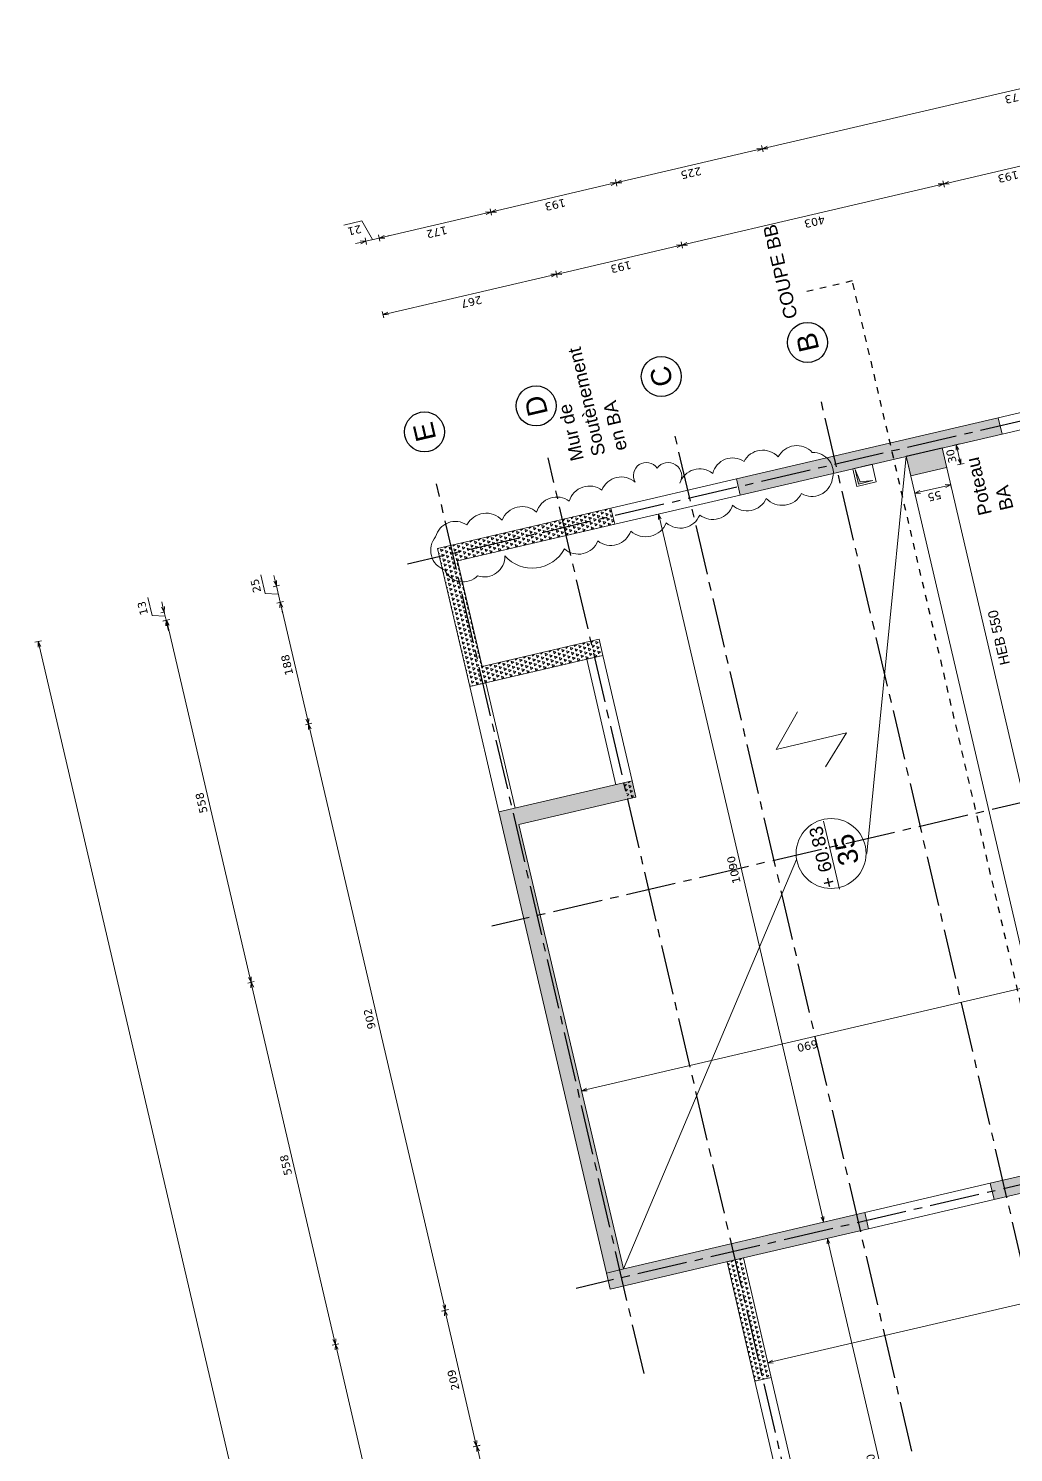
# Model space of a CAD drawing. Header units: metres. Extents: x -49 to 867749, y -579737 to 170817.
# Drawn here: x 596166.87 to 596181.64, y 139736.2 to 139757.55 of the extents above; entities that cross this region are included whole.
import ezdxf
from ezdxf.enums import TextEntityAlignment as Align

# ---------------------------------------------------------------- set-up
doc = ezdxf.new("R2010")
doc.units = ezdxf.units.M
doc.header["$MEASUREMENT"] = 0
doc.header["$PDMODE"] = 3
doc.header["$PDSIZE"] = 0.1
doc.linetypes.add('01', pattern=[0.15, 0.1, -0.05])
doc.linetypes.add('AXES2', pattern=[1.125, 0.75, -0.125, 0.125, -0.125])
doc.layers.add('00-AXE-0.00', color=14, linetype='AXES2')
for name, color, linetype, lineweight in [('ACSP - Bois', 47, 'Continuous', 18), ('ACSP - Béton', 252, 'Continuous', 18), ('ACSP - Cotes', 7, 'Continuous', 18), ('ACSP - Trémie', 7, 'Continuous', 18)]:
    doc.layers.add(name, color=color, linetype=linetype, lineweight=lineweight)
doc.styles.add('ARIAL', font='arial.ttf')
doc.styles.add('COT', font='verdana.ttf')
doc.styles.get("Standard").update_dxf_attribs({"font": 'arial.ttf'})
doc.dimstyles.new('COT50', dxfattribs={"dimtxt": 0.12, "dimasz": 0.08, "dimexe": 0.05, "dimexo": 0, "dimgap": 0.05, "dimtad": 1, "dimdec": 0, "dimlfac": 100, "dimzin": 0, "dimdsep": 46, "dimtxsty": 'COT', "dimblk": 'OPEN30', "dimcen": 0.04, "dimdle": 0.05, "dimclrd": 256, "dimclre": 256, "dimclrt": 6, "dimadec": 0, "dimazin": 0, "dimtm": 1e-09, "dimtfac": 1, "dimtdec": 0, "dimtmove": 1, "dimatfit": 0, "dimldrblk": 'OPEN30', "dimfxl": 0.05, "dimfxlon": 1, "dimtolj": 1, "dimtzin": 0, "dimlwd": -1, "dimlwe": -1, "dimarcsym": 0})
pattern_1 = [(163.12127, (596197.442514, 139599.15488), (-0.054743143, -0.05126586), [0.0375, -0.0375]), (223.12127, (596197.442514, 139599.15488), (0.017025965, -0.073041882), [0.0375, -0.0375]), (103.12127, (596197.41514, 139599.12925), (-0.071769108, 0.021776023), [0.0375, -0.0375])]
pattern_2 = [(163.12127, (596256.21171, 139612.853904), (-0.054743143, -0.05126586), [0.0375, -0.0375]), (223.12127, (596256.21171, 139612.853904), (0.017025965, -0.073041882), [0.0375, -0.0375]), (103.12127, (596256.18434, 139612.82827), (-0.071769108, 0.021776023), [0.0375, -0.0375])]

# ---------------------------------------------------------------- blocks, each defined once
blk = doc.blocks.new('_Open30')
at = {"color": 0, "linetype": 'ByBlock', "lineweight": -2}
for p, q in [((-1, 0.27), (0, 0)), ((0, 0), (-1, -0.27)), ((0, 0), (-1, 0))]:
    blk.add_line(p, q, dxfattribs=at)
blk = doc.blocks.new('*D684')
at = {"layer": 'ACSP - Cotes', "transparency": 16777216}
for p, q in [((596182.391, 139755.638), (596180.668, 139755.236)), ((596182.458, 139755.705), (596182.481, 139755.607)), ((596180.601, 139755.169), (596180.578, 139755.267))]:
    blk.add_line(p, q, dxfattribs=at)
at = {"layer": 'Defpoints', "color": 0, "transparency": 16777216}
for p in [(596182.382, 139756.033), (596180.59, 139755.218), (596181.407, 139751.713)]:
    blk.add_point(p, dxfattribs=at)
at = {"layer": 'ACSP - Cotes', "transparency": 16777216, "xscale": 0.08, "yscale": 0.08, "zscale": 0.08}
for p, rotation in [((596182.469, 139755.656), 13.12127038304243), ((596180.59, 139755.218), 193.1212703830424)]:
    blk.add_blockref('_Open30', p, dxfattribs=dict(at, rotation=rotation))
at = {"layer": 'ACSP - Cotes', "color": 6, "transparency": 16777216, "insert": (596181.555, 139755.327), "char_height": 0.12, "attachment_point": 5, "rotation": 193.1213, "style": 'COT'}
blk.add_mtext('\\A1;193', dxfattribs=at)
blk = doc.blocks.new('*D723')
at = {"layer": 'ACSP - Cotes', "transparency": 16777216}
for p, q in [((596180.512, 139755.2), (596176.743, 139754.321)), ((596180.601, 139755.169), (596180.578, 139755.267)), ((596176.676, 139754.254), (596176.654, 139754.352))]:
    blk.add_line(p, q, dxfattribs=at)
at = {"layer": 'Defpoints', "color": 0, "transparency": 16777216}
for p in [(596176.665, 139754.303), (596181.407, 139751.713), (596177.482, 139750.798)]:
    blk.add_point(p, dxfattribs=at)
at = {"layer": 'ACSP - Cotes', "transparency": 16777216, "xscale": 0.08, "yscale": 0.08, "zscale": 0.08}
for p, rotation in [((596180.59, 139755.218), 13.12127038304243), ((596176.665, 139754.303), 193.1212703830424)]:
    blk.add_blockref('_Open30', p, dxfattribs=dict(at, rotation=rotation))
at = {"layer": 'ACSP - Cotes', "color": 6, "transparency": 16777216, "insert": (596178.653, 139754.651), "char_height": 0.12, "attachment_point": 5, "rotation": 193.1213, "style": 'COT'}
blk.add_mtext('\\A1;403', dxfattribs=at)
blk = doc.blocks.new('*D724')
at = {"layer": 'ACSP - Cotes', "transparency": 16777216}
for p, q in [((596176.587, 139754.285), (596174.863, 139753.883)), ((596176.676, 139754.254), (596176.654, 139754.352)), ((596174.797, 139753.816), (596174.774, 139753.914))]:
    blk.add_line(p, q, dxfattribs=at)
at = {"layer": 'Defpoints', "color": 0, "transparency": 16777216}
for p in [(596174.785, 139753.865), (596177.482, 139750.798), (596175.602, 139750.36)]:
    blk.add_point(p, dxfattribs=at)
at = {"layer": 'ACSP - Cotes', "transparency": 16777216, "xscale": 0.08, "yscale": 0.08, "zscale": 0.08}
for p, rotation in [((596176.665, 139754.303), 13.12127038304243), ((596174.785, 139753.865), 193.1212703830424)]:
    blk.add_blockref('_Open30', p, dxfattribs=dict(at, rotation=rotation))
at = {"layer": 'ACSP - Cotes', "color": 6, "transparency": 16777216, "insert": (596175.751, 139753.974), "char_height": 0.12, "attachment_point": 5, "rotation": 193.1213, "style": 'COT'}
blk.add_mtext('\\A1;193', dxfattribs=at)
blk = doc.blocks.new('*D725')
at = {"layer": 'ACSP - Cotes', "transparency": 16777216}
for p, q in [((596174.707, 139753.847), (596172.263, 139753.277)), ((596174.797, 139753.816), (596174.774, 139753.914)), ((596172.196, 139753.21), (596172.174, 139753.307))]:
    blk.add_line(p, q, dxfattribs=at)
at = {"layer": 'Defpoints', "color": 0, "transparency": 16777216}
for p in [(596172.185, 139753.259), (596175.602, 139750.36), (596173.002, 139749.754)]:
    blk.add_point(p, dxfattribs=at)
at = {"layer": 'ACSP - Cotes', "transparency": 16777216, "xscale": 0.08, "yscale": 0.08, "zscale": 0.08}
for p, rotation in [((596174.785, 139753.865), 13.12127038304243), ((596172.185, 139753.259), 193.1212703830424)]:
    blk.add_blockref('_Open30', p, dxfattribs=dict(at, rotation=rotation))
at = {"layer": 'ACSP - Cotes', "color": 6, "transparency": 16777216, "insert": (596173.511, 139753.452), "char_height": 0.12, "attachment_point": 5, "rotation": 193.1213, "style": 'COT'}
blk.add_mtext('\\A1;267', dxfattribs=at)
blk = doc.blocks.new('*D726')
at = {"layer": 'ACSP - Cotes', "transparency": 16777216}
for p, q in [((596185.319, 139757.483), (596177.949, 139755.765)), ((596185.397, 139757.501), (596185.386, 139757.55)), ((596177.882, 139755.698), (596177.86, 139755.795))]:
    blk.add_line(p, q, dxfattribs=at)
at = {"layer": 'Defpoints', "color": 0, "transparency": 16777216}
for p in [(596185.397, 139757.501), (596177.871, 139755.747), (596178.729, 139752.064)]:
    blk.add_point(p, dxfattribs=at)
at = {"layer": 'ACSP - Cotes', "transparency": 16777216, "xscale": 0.08, "yscale": 0.08, "zscale": 0.08}
for p, rotation in [((596185.397, 139757.501), 13.12127038304243), ((596177.871, 139755.747), 193.1212703830424)]:
    blk.add_blockref('_Open30', p, dxfattribs=dict(at, rotation=rotation))
at = {"layer": 'ACSP - Cotes', "color": 6, "transparency": 16777216, "insert": (596181.659, 139756.514), "char_height": 0.12, "attachment_point": 5, "rotation": 193.1213, "style": 'COT'}
blk.add_mtext('\\A1;773', dxfattribs=at)
blk = doc.blocks.new('*D727')
at = {"layer": 'ACSP - Cotes', "transparency": 16777216}
for p, q in [((596177.882, 139755.698), (596177.86, 139755.795)), ((596177.793, 139755.728), (596175.758, 139755.254)), ((596175.691, 139755.187), (596175.668, 139755.284))]:
    blk.add_line(p, q, dxfattribs=at)
at = {"layer": 'Defpoints', "color": 0, "transparency": 16777216}
for p in [(596175.68, 139755.236), (596178.729, 139752.064), (596176.538, 139751.553)]:
    blk.add_point(p, dxfattribs=at)
at = {"layer": 'ACSP - Cotes', "transparency": 16777216, "xscale": 0.08, "yscale": 0.08, "zscale": 0.08}
for p, rotation in [((596177.871, 139755.747), 13.12127038304243), ((596175.68, 139755.236), 193.1212703830424)]:
    blk.add_blockref('_Open30', p, dxfattribs=dict(at, rotation=rotation))
at = {"layer": 'ACSP - Cotes', "color": 6, "transparency": 16777216, "insert": (596176.801, 139755.382), "char_height": 0.12, "attachment_point": 5, "rotation": 193.1213, "style": 'COT'}
blk.add_mtext('\\A1;225', dxfattribs=at)
blk = doc.blocks.new('*D728')
at = {"layer": 'ACSP - Cotes', "transparency": 16777216}
for p, q in [((596175.602, 139755.218), (596173.88, 139754.816)), ((596175.691, 139755.187), (596175.668, 139755.284)), ((596173.813, 139754.749), (596173.791, 139754.847))]:
    blk.add_line(p, q, dxfattribs=at)
at = {"layer": 'Defpoints', "color": 0, "transparency": 16777216}
for p in [(596173.802, 139754.798), (596176.538, 139751.553), (596174.661, 139751.111)]:
    blk.add_point(p, dxfattribs=at)
at = {"layer": 'ACSP - Cotes', "transparency": 16777216, "xscale": 0.08, "yscale": 0.08, "zscale": 0.08}
for p, rotation in [((596175.68, 139755.236), 13.12127038304243), ((596173.802, 139754.798), 193.1212703830424)]:
    blk.add_blockref('_Open30', p, dxfattribs=dict(at, rotation=rotation))
at = {"layer": 'ACSP - Cotes', "color": 6, "transparency": 16777216, "insert": (596174.766, 139754.907), "char_height": 0.12, "attachment_point": 5, "rotation": 193.1213, "style": 'COT'}
blk.add_mtext('\\A1;193', dxfattribs=at)
blk = doc.blocks.new('*D729')
at = {"layer": 'ACSP - Cotes', "transparency": 16777216}
for p, q in [((596173.724, 139754.78), (596172.207, 139754.426)), ((596173.813, 139754.749), (596173.791, 139754.847)), ((596172.14, 139754.359), (596172.118, 139754.457))]:
    blk.add_line(p, q, dxfattribs=at)
at = {"layer": 'Defpoints', "color": 0, "transparency": 16777216}
for p in [(596172.129, 139754.408), (596174.661, 139751.111), (596172.988, 139750.722)]:
    blk.add_point(p, dxfattribs=at)
at = {"layer": 'ACSP - Cotes', "transparency": 16777216, "xscale": 0.08, "yscale": 0.08, "zscale": 0.08}
for p, rotation in [((596173.802, 139754.798), 13.12127038304243), ((596172.129, 139754.408), 193.1212703830424)]:
    blk.add_blockref('_Open30', p, dxfattribs=dict(at, rotation=rotation))
at = {"layer": 'ACSP - Cotes', "color": 6, "transparency": 16777216, "insert": (596172.991, 139754.495), "char_height": 0.12, "attachment_point": 5, "rotation": 193.1213, "style": 'COT'}
blk.add_mtext('\\A1;172', dxfattribs=at)
blk = doc.blocks.new('*D730')
at = {"layer": 'ACSP - Cotes', "transparency": 16777216}
for p, q in [((596171.868, 139754.664), (596171.596, 139754.601)), ((596172.029, 139754.385), (596171.868, 139754.664)), ((596172.14, 139754.359), (596172.118, 139754.457)), ((596171.85, 139754.343), (596171.772, 139754.325)), ((596171.939, 139754.313), (596171.917, 139754.41)), ((596172.129, 139754.408), (596171.928, 139754.361)), ((596172.129, 139754.408), (596171.928, 139754.361)), ((596172.207, 139754.426), (596172.285, 139754.445))]:
    blk.add_line(p, q, dxfattribs=at)
at = {"layer": 'Defpoints', "color": 0, "transparency": 16777216}
for p in [(596171.928, 139754.361), (596172.988, 139750.722), (596173.002, 139749.754)]:
    blk.add_point(p, dxfattribs=at)
at = {"layer": 'ACSP - Cotes', "transparency": 16777216, "xscale": 0.08, "yscale": 0.08, "zscale": 0.08}
for p, rotation in [((596171.928, 139754.361), 13.12127038304243), ((596172.129, 139754.408), 193.1212703830424)]:
    blk.add_blockref('_Open30', p, dxfattribs=dict(at, rotation=rotation))
at = {"layer": 'ACSP - Cotes', "color": 6, "transparency": 16777216, "insert": (596171.758, 139754.524), "char_height": 0.12, "attachment_point": 5, "rotation": 193.1213, "style": 'COT'}
blk.add_mtext('\\A1;21', dxfattribs=at)
blk = doc.blocks.new('*D734')
at = {"layer": 'ACSP - Cotes', "transparency": 16777216}
for p, q in [((596173.642, 139736.308), (596173.545, 139736.285)), ((596174.474, 139732.518), (596173.611, 139736.219)), ((596174.541, 139732.451), (596174.444, 139732.428))]:
    blk.add_line(p, q, dxfattribs=at)
at = {"layer": 'Defpoints', "color": 0, "transparency": 16777216}
for p in [(596177.76, 139737.268), (596173.593, 139736.296), (596178.659, 139733.411)]:
    blk.add_point(p, dxfattribs=at)
at = {"layer": 'ACSP - Cotes', "transparency": 16777216, "xscale": 0.08, "yscale": 0.08, "zscale": 0.08}
for p, rotation in [((596173.593, 139736.296), 103.1212703820333), ((596174.492, 139732.44), 283.1212703820332)]:
    blk.add_blockref('_Open30', p, dxfattribs=dict(at, rotation=rotation))
at = {"layer": 'ACSP - Cotes', "color": 6, "transparency": 16777216, "insert": (596173.933, 139734.343), "char_height": 0.12, "attachment_point": 5, "rotation": 103.1213, "style": 'COT'}
blk.add_mtext('\\A1;396', dxfattribs=at)
blk = doc.blocks.new('*D735')
at = {"layer": 'ACSP - Cotes', "transparency": 16777216}
for p, q in [((596173.161, 139738.342), (596173.064, 139738.319)), ((596173.569, 139736.373), (596173.131, 139738.252)), ((596173.636, 139736.306), (596173.538, 139736.284))]:
    blk.add_line(p, q, dxfattribs=at)
at = {"layer": 'Defpoints', "color": 0, "transparency": 16777216}
for p in [(596177.279, 139739.302), (596173.112, 139738.33), (596179.262, 139737.618)]:
    blk.add_point(p, dxfattribs=at)
at = {"layer": 'ACSP - Cotes', "transparency": 16777216, "xscale": 0.08, "yscale": 0.08, "zscale": 0.08}
for p, rotation in [((596173.112, 139738.33), 103.1212703820333), ((596173.587, 139736.295), 283.1212703820332)]:
    blk.add_blockref('_Open30', p, dxfattribs=dict(at, rotation=rotation))
at = {"layer": 'ACSP - Cotes', "color": 6, "transparency": 16777216, "insert": (596173.24, 139737.287), "char_height": 0.12, "attachment_point": 5, "rotation": 103.1213, "style": 'COT'}
blk.add_mtext('\\A1;209', dxfattribs=at)
blk = doc.blocks.new('*D736')
at = {"layer": 'ACSP - Cotes', "transparency": 16777216}
for p, q in [((596171.119, 139747.132), (596171.022, 139747.109)), ((596173.101, 139738.41), (596171.088, 139747.043)), ((596173.168, 139738.343), (596173.07, 139738.321))]:
    blk.add_line(p, q, dxfattribs=at)
at = {"layer": 'Defpoints', "color": 0, "transparency": 16777216}
for p in [(596173.485, 139747.683), (596171.07, 139747.121), (596175.777, 139738.951)]:
    blk.add_point(p, dxfattribs=at)
at = {"layer": 'ACSP - Cotes', "transparency": 16777216, "xscale": 0.08, "yscale": 0.08, "zscale": 0.08}
for p, rotation in [((596171.07, 139747.121), 103.1212703820333), ((596173.119, 139738.332), 283.1212703820332)]:
    blk.add_blockref('_Open30', p, dxfattribs=dict(at, rotation=rotation))
at = {"layer": 'ACSP - Cotes', "color": 6, "transparency": 16777216, "insert": (596171.985, 139742.701), "char_height": 0.12, "attachment_point": 5, "rotation": 103.1213, "style": 'COT'}
blk.add_mtext('\\A1;902', dxfattribs=at)
blk = doc.blocks.new('*D737')
at = {"layer": 'ACSP - Cotes', "transparency": 16777216}
for p, q in [((596170.693, 139748.959), (596170.596, 139748.936)), ((596171.052, 139747.198), (596170.663, 139748.869)), ((596171.119, 139747.132), (596171.022, 139747.109))]:
    blk.add_line(p, q, dxfattribs=at)
at = {"layer": 'Defpoints', "color": 0, "transparency": 16777216}
for p in [(596173.302, 139749.567), (596170.644, 139748.947), (596173.485, 139747.683)]:
    blk.add_point(p, dxfattribs=at)
at = {"layer": 'ACSP - Cotes', "transparency": 16777216, "xscale": 0.08, "yscale": 0.08, "zscale": 0.08}
for p, rotation in [((596170.644, 139748.947), 103.1212703820333), ((596171.07, 139747.121), 283.1212703820332)]:
    blk.add_blockref('_Open30', p, dxfattribs=dict(at, rotation=rotation))
at = {"layer": 'ACSP - Cotes', "color": 6, "transparency": 16777216, "insert": (596170.748, 139748.008), "char_height": 0.12, "attachment_point": 5, "rotation": 103.1213, "style": 'COT'}
blk.add_mtext('\\A1;188', dxfattribs=at)
blk = doc.blocks.new('*D738')
at = {"layer": 'ACSP - Cotes', "transparency": 16777216}
for p, q in [((596170.421, 139749.081), (596170.356, 139749.359)), ((596170.57, 139749.269), (596170.551, 139749.347)), ((596170.636, 139749.202), (596170.539, 139749.179)), ((596170.644, 139748.947), (596170.588, 139749.191)), ((596170.644, 139748.947), (596170.588, 139749.191)), ((596170.616, 139749.069), (596170.421, 139749.081)), ((596170.693, 139748.959), (596170.596, 139748.936)), ((596170.663, 139748.869), (596170.681, 139748.791))]:
    blk.add_line(p, q, dxfattribs=at)
at = {"layer": 'Defpoints', "color": 0, "transparency": 16777216}
for p in [(596173.002, 139749.754), (596173.302, 139749.567), (596170.588, 139749.191)]:
    blk.add_point(p, dxfattribs=at)
at = {"layer": 'ACSP - Cotes', "transparency": 16777216, "xscale": 0.08, "yscale": 0.08, "zscale": 0.08}
for p, rotation in [((596170.588, 139749.191), 283.1212703820332), ((596170.644, 139748.947), 103.1212703820333)]:
    blk.add_blockref('_Open30', p, dxfattribs=dict(at, rotation=rotation))
at = {"layer": 'ACSP - Cotes', "color": 6, "transparency": 16777216, "insert": (596170.279, 139749.195), "char_height": 0.12, "attachment_point": 5, "rotation": 103.1213, "style": 'COT'}
blk.add_mtext('\\A1;25', dxfattribs=at)
blk = doc.blocks.new('*D697')
at = {"layer": 'ACSP - Cotes', "transparency": 16777216}
for p, q in [((596171.522, 139737.831), (596171.425, 139737.809)), ((596173.078, 139730.935), (596171.491, 139737.742)), ((596173.145, 139730.868), (596173.048, 139730.845))]:
    blk.add_line(p, q, dxfattribs=at)
at = {"layer": 'Defpoints', "color": 0, "transparency": 16777216}
for p in [(596175.081, 139738.661), (596171.473, 139737.82), (596177.914, 139731.98)]:
    blk.add_point(p, dxfattribs=at)
at = {"layer": 'ACSP - Cotes', "transparency": 16777216, "xscale": 0.08, "yscale": 0.08, "zscale": 0.08}
for p, rotation in [((596171.473, 139737.82), 103.1212703830422), ((596173.096, 139730.857), 283.1212703830421)]:
    blk.add_blockref('_Open30', p, dxfattribs=dict(at, rotation=rotation))
at = {"layer": 'ACSP - Cotes', "color": 6, "transparency": 16777216, "insert": (596172.176, 139734.313), "char_height": 0.12, "attachment_point": 5, "rotation": 103.1213, "style": 'COT'}
blk.add_mtext('\\A1;715', dxfattribs=at)
blk = doc.blocks.new('*D698')
at = {"layer": 'ACSP - Cotes', "transparency": 16777216}
for p, q in [((596170.256, 139743.261), (596170.159, 139743.238)), ((596171.455, 139737.898), (596170.226, 139743.171)), ((596171.522, 139737.831), (596171.425, 139737.809))]:
    blk.add_line(p, q, dxfattribs=at)
at = {"layer": 'Defpoints', "color": 0, "transparency": 16777216}
for p in [(596173.815, 139744.09), (596170.208, 139743.249), (596175.081, 139738.661)]:
    blk.add_point(p, dxfattribs=at)
at = {"layer": 'ACSP - Cotes', "transparency": 16777216, "xscale": 0.08, "yscale": 0.08, "zscale": 0.08}
for p, rotation in [((596170.208, 139743.249), 103.1212703830422), ((596171.473, 139737.82), 283.1212703830421)]:
    blk.add_blockref('_Open30', p, dxfattribs=dict(at, rotation=rotation))
at = {"layer": 'ACSP - Cotes', "color": 6, "transparency": 16777216, "insert": (596170.731, 139740.509), "char_height": 0.12, "attachment_point": 5, "rotation": 103.1213, "style": 'COT'}
blk.add_mtext('\\A1;558', dxfattribs=at)
blk = doc.blocks.new('*D699')
at = {"layer": 'ACSP - Cotes', "transparency": 16777216}
for p, q in [((596168.991, 139748.69), (596168.893, 139748.667)), ((596170.189, 139743.327), (596168.96, 139748.601)), ((596170.256, 139743.261), (596170.159, 139743.238))]:
    blk.add_line(p, q, dxfattribs=at)
at = {"layer": 'Defpoints', "color": 0, "transparency": 16777216}
for p in [(596172.55, 139749.52), (596168.942, 139748.679), (596173.815, 139744.09)]:
    blk.add_point(p, dxfattribs=at)
at = {"layer": 'ACSP - Cotes', "transparency": 16777216, "xscale": 0.08, "yscale": 0.08, "zscale": 0.08}
for p, rotation in [((596168.942, 139748.679), 103.1212703830422), ((596170.208, 139743.249), 283.1212703830421)]:
    blk.add_blockref('_Open30', p, dxfattribs=dict(at, rotation=rotation))
at = {"layer": 'ACSP - Cotes', "color": 6, "transparency": 16777216, "insert": (596169.465, 139745.939), "char_height": 0.12, "attachment_point": 5, "rotation": 103.1213, "style": 'COT'}
blk.add_mtext('\\A1;558', dxfattribs=at)
blk = doc.blocks.new('*D700')
at = {"layer": 'ACSP - Cotes', "transparency": 16777216}
for p, q in [((596166.969, 139748.347), (596167.067, 139748.37)), ((596180.613, 139690.035), (596167.036, 139748.281)), ((596180.583, 139689.946), (596180.68, 139689.969))]:
    blk.add_line(p, q, dxfattribs=at)
at = {"layer": 'Defpoints', "color": 0, "transparency": 16777216}
for p in [(596166.872, 139748.325), (596167.018, 139748.359), (596180.485, 139689.923)]:
    blk.add_point(p, dxfattribs=at)
at = {"layer": 'ACSP - Cotes', "transparency": 16777216, "xscale": 0.08, "yscale": 0.08, "zscale": 0.08}
for p, rotation in [((596167.018, 139748.359), 103.1212703830424), ((596180.631, 139689.957), 283.1212703830424)]:
    blk.add_blockref('_Open30', p, dxfattribs=dict(at, rotation=rotation))
at = {"layer": 'ACSP - Cotes', "color": 6, "transparency": 16777216, "insert": (596173.715, 139719.132), "char_height": 0.12, "attachment_point": 5, "rotation": 103.1213, "style": 'COT'}
blk.add_mtext('\\A1;5997', dxfattribs=at)
blk = doc.blocks.new('*D701')
at = {"layer": 'ACSP - Cotes', "transparency": 16777216}
for p, q in [((596168.724, 139748.75), (596168.662, 139749.018)), ((596168.887, 139748.877), (596168.869, 139748.955)), ((596168.92, 139748.738), (596168.724, 139748.75)), ((596168.914, 139748.801), (596168.857, 139748.787)), ((596168.934, 139748.677), (596168.906, 139748.799)), ((596168.934, 139748.677), (596168.906, 139748.799)), ((596168.942, 139748.679), (596168.885, 139748.666)), ((596168.952, 139748.599), (596168.97, 139748.521))]:
    blk.add_line(p, q, dxfattribs=at)
at = {"layer": 'Defpoints', "color": 0, "transparency": 16777216}
for p in [(596168.906, 139748.799), (596168.914, 139748.801), (596168.942, 139748.679)]:
    blk.add_point(p, dxfattribs=at)
at = {"layer": 'ACSP - Cotes', "transparency": 16777216, "xscale": 0.08, "yscale": 0.08, "zscale": 0.08}
for p, rotation in [((596168.906, 139748.799), 283.1212703830424), ((596168.934, 139748.677), 103.1212703830424)]:
    blk.add_blockref('_Open30', p, dxfattribs=dict(at, rotation=rotation))
at = {"layer": 'ACSP - Cotes', "color": 6, "transparency": 16777216, "insert": (596168.584, 139748.858), "char_height": 0.12, "attachment_point": 5, "rotation": 103.1213, "style": 'COT'}
blk.add_mtext('\\A1;13', dxfattribs=at)
blk = doc.blocks.new('*D745')
at = {"layer": 'ACSP - Cotes', "transparency": 16777216}
for p, q in [((596178.845, 139739.41), (596178.796, 139739.399)), ((596180.393, 139732.768), (596178.863, 139739.332)), ((596180.411, 139732.69), (596180.363, 139732.679))]:
    blk.add_line(p, q, dxfattribs=at)
at = {"layer": 'Defpoints', "color": 0, "transparency": 16777216}
for p in [(596178.845, 139739.41), (596178.845, 139739.41), (596180.411, 139732.69)]:
    blk.add_point(p, dxfattribs=at)
at = {"layer": 'ACSP - Cotes', "transparency": 16777216, "xscale": 0.08, "yscale": 0.08, "zscale": 0.08}
for p, rotation in [((596178.845, 139739.41), 103.1212703830424), ((596180.411, 139732.69), 283.1212703830424)]:
    blk.add_blockref('_Open30', p, dxfattribs=dict(at, rotation=rotation))
at = {"layer": 'ACSP - Cotes', "color": 6, "transparency": 16777216, "insert": (596179.519, 139736.024), "char_height": 0.12, "attachment_point": 5, "rotation": 103.1213, "style": 'COT'}
blk.add_mtext('\\A1;690', dxfattribs=at)
blk = doc.blocks.new('*D746')
at = {"layer": 'ACSP - Cotes', "transparency": 16777216}
for p, q in [((596176.315, 139750.269), (596176.266, 139750.258)), ((596178.771, 139739.732), (596176.333, 139750.191)), ((596178.789, 139739.654), (596178.838, 139739.665))]:
    blk.add_line(p, q, dxfattribs=at)
at = {"layer": 'Defpoints', "color": 0, "transparency": 16777216}
for p in [(596176.315, 139750.269), (596176.315, 139750.269), (596178.789, 139739.654)]:
    blk.add_point(p, dxfattribs=at)
at = {"layer": 'ACSP - Cotes', "transparency": 16777216, "xscale": 0.08, "yscale": 0.08, "zscale": 0.08}
for p, rotation in [((596176.315, 139750.269), 103.1212703830424), ((596178.789, 139739.654), 283.1212703830424)]:
    blk.add_blockref('_Open30', p, dxfattribs=dict(at, rotation=rotation))
at = {"layer": 'ACSP - Cotes', "color": 6, "transparency": 16777216, "insert": (596177.442, 139744.936), "char_height": 0.12, "attachment_point": 5, "rotation": 103.1213, "style": 'COT'}
blk.add_mtext('\\A1;1090', dxfattribs=at)
blk = doc.blocks.new('*D747')
at = {"layer": 'ACSP - Cotes', "transparency": 16777216}
for p, q in [((596178.03, 139737.562), (596187.741, 139739.825)), ((596187.83, 139739.795), (596187.807, 139739.892)), ((596177.964, 139737.495), (596177.941, 139737.592))]:
    blk.add_line(p, q, dxfattribs=at)
at = {"layer": 'Defpoints', "color": 0, "transparency": 16777216}
for p in [(596187.819, 139739.844), (596187.87, 139739.624), (596178.003, 139737.324)]:
    blk.add_point(p, dxfattribs=at)
at = {"layer": 'ACSP - Cotes', "transparency": 16777216, "xscale": 0.08, "yscale": 0.08, "zscale": 0.08}
for p, rotation in [((596187.819, 139739.844), 13.12127038304243), ((596177.952, 139737.544), 193.1212703830424)]:
    blk.add_blockref('_Open30', p, dxfattribs=dict(at, rotation=rotation))
at = {"layer": 'ACSP - Cotes', "color": 6, "transparency": 16777216, "insert": (596182.911, 139738.584), "char_height": 0.12, "attachment_point": 5, "rotation": 193.1213, "style": 'COT'}
blk.add_mtext('\\A1;1013', dxfattribs=at)
blk = doc.blocks.new('*D749')
at = {"layer": 'ACSP - Cotes', "transparency": 16777216}
for p, q in [((596175.241, 139741.642), (596181.803, 139743.172)), ((596181.88, 139743.19), (596181.892, 139743.141)), ((596175.163, 139741.624), (596175.152, 139741.673))]:
    blk.add_line(p, q, dxfattribs=at)
at = {"layer": 'Defpoints', "color": 0, "transparency": 16777216}
for p in [(596181.88, 139743.19), (596181.88, 139743.19), (596175.163, 139741.624)]:
    blk.add_point(p, dxfattribs=at)
at = {"layer": 'ACSP - Cotes', "transparency": 16777216, "xscale": 0.08, "yscale": 0.08, "zscale": 0.08}
for p, rotation in [((596181.88, 139743.19), 13.12127037986355), ((596175.163, 139741.624), 193.1212703798636)]:
    blk.add_blockref('_Open30', p, dxfattribs=dict(at, rotation=rotation))
at = {"layer": 'ACSP - Cotes', "color": 6, "transparency": 16777216, "insert": (596178.547, 139742.297), "char_height": 0.12, "attachment_point": 5, "rotation": 193.1213, "style": 'COT'}
blk.add_mtext('\\A1;690', dxfattribs=at)
blk = doc.blocks.new('*D824')
at = {"layer": 'ACSP - Cotes', "transparency": 16777216}
for p, q in [((596180.728, 139751.298), (596180.826, 139751.321)), ((596180.827, 139751.095), (596180.795, 139751.231)), ((596180.796, 139751.006), (596180.894, 139751.028))]:
    blk.add_line(p, q, dxfattribs=at)
at = {"layer": 'Defpoints', "color": 0, "transparency": 16777216}
for p in [(596180.564, 139751.26), (596180.777, 139751.309), (596180.632, 139750.967)]:
    blk.add_point(p, dxfattribs=at)
at = {"layer": 'ACSP - Cotes', "transparency": 16777216, "xscale": 0.08, "yscale": 0.08, "zscale": 0.08}
for p, rotation in [((596180.777, 139751.309), 103.1212703798635), ((596180.845, 139751.017), 283.1212703798636)]:
    blk.add_blockref('_Open30', p, dxfattribs=dict(at, rotation=rotation))
at = {"layer": 'ACSP - Cotes', "color": 6, "transparency": 16777216, "insert": (596180.702, 139751.138), "char_height": 0.12, "attachment_point": 5, "rotation": 103.1213, "style": 'COT'}
blk.add_mtext('\\A1;30', dxfattribs=at)
blk = doc.blocks.new('*D825')
at = {"layer": 'ACSP - Cotes', "transparency": 16777216}
for p, q in [((596180.235, 139750.602), (596180.615, 139750.69)), ((596180.693, 139750.708), (596180.704, 139750.66)), ((596180.157, 139750.583), (596180.168, 139750.535))]:
    blk.add_line(p, q, dxfattribs=at)
at = {"layer": 'Defpoints', "color": 0, "transparency": 16777216}
for p in [(596180.693, 139750.708), (596180.693, 139750.708), (596180.157, 139750.583)]:
    blk.add_point(p, dxfattribs=at)
at = {"layer": 'ACSP - Cotes', "transparency": 16777216, "xscale": 0.08, "yscale": 0.08, "zscale": 0.08}
for p, rotation in [((596180.157, 139750.583), 193.1212703798636), ((596180.693, 139750.708), 13.12127037986355)]:
    blk.add_blockref('_Open30', p, dxfattribs=dict(at, rotation=rotation))
at = {"layer": 'ACSP - Cotes', "color": 6, "transparency": 16777216, "insert": (596180.45, 139750.538), "char_height": 0.12, "attachment_point": 5, "rotation": 193.1213, "style": 'COT'}
blk.add_mtext('\\A1;55', dxfattribs=at)

msp = doc.modelspace()

# ---------------------------------------------------------------- hatches: boundary and pattern name
at = {"layer": 'ACSP - Bois'}
h = msp.add_hatch(dxfattribs=at)
h.set_pattern_fill('TRIANG', color=256, scale=0.2, style=0)
h.set_pattern_definition(pattern_1)
h.paths.add_polyline_path([(596177.539, 139750.554), (596177.482, 139750.798), (596181.407, 139751.713), (596181.464, 139751.469)])
h = msp.add_hatch(dxfattribs=at)
h.set_pattern_fill('TRIANG', color=256, scale=0.2, style=0)
h.set_pattern_definition(pattern_2)
h.paths.add_polyline_path([(596175.424, 139748.392), (596175.481, 139748.149), (596173.485, 139747.683), (596173.002, 139749.754), (596175.602, 139750.36), (596175.659, 139750.116), (596173.302, 139749.567), (596173.671, 139747.984)])
h = msp.add_hatch(dxfattribs=at)
h.set_pattern_fill('TRIANG', color=256, scale=0.2, style=0)
h.set_pattern_definition(pattern_2)
edge = h.paths.add_edge_path()
edge.add_line((596175.792, 139738.955), (596174.223, 139745.617))
edge.add_line((596174.223, 139745.617), (596175.976, 139746.026))
edge.add_line((596175.976, 139746.026), (596175.919, 139746.269))
edge.add_line((596175.919, 139746.269), (596173.923, 139745.804))
edge.add_line((596173.923, 139745.804), (596175.535, 139738.889))
h = msp.add_hatch(dxfattribs=at)
h.set_pattern_fill('TRIANG', color=256, scale=0.2, style=0)
h.set_pattern_definition(pattern_1)
h.paths.add_polyline_path([(596175.797, 139746.24), (596175.853, 139745.997), (596175.976, 139746.026), (596175.919, 139746.269)])
h = msp.add_hatch(dxfattribs=at)
h.set_pattern_fill('TRIANG', color=256, scale=0.2, style=0)
h.set_pattern_definition(pattern_2)
h.paths.add_polyline_path([(596183.938, 139740.854), (596183.995, 139740.61), (596181.343, 139739.992), (596181.286, 139740.236)])
edge = h.paths.add_edge_path()
edge.add_line((596175.59, 139738.651), (596177.586, 139739.116))
edge.add_line((596177.586, 139739.116), (596179.463, 139739.554))
edge.add_line((596179.463, 139739.554), (596179.407, 139739.798))
edge.add_line((596179.407, 139739.798), (596175.777, 139738.951))
h = msp.add_hatch(dxfattribs=at)
h.set_pattern_fill('TRIANG', color=256, scale=0.2, style=0)
h.set_pattern_definition(pattern_2)
h.paths.add_polyline_path([(596175.562, 139738.773), (596175.59, 139738.651), (596175.791, 139738.698), (596175.763, 139738.82)])
h.paths.add_polyline_path([(596175.535, 139738.889), (596175.562, 139738.773), (596175.763, 139738.82), (596175.735, 139738.941)])
h.paths.add_polyline_path([(596175.735, 139738.941), (596175.763, 139738.82), (596179.435, 139739.676), (596179.407, 139739.798), (596175.777, 139738.951)])
h = msp.add_hatch(dxfattribs=at)
h.set_pattern_fill('TRIANG', color=256, scale=0.2, style=0)
h.set_pattern_definition([(163.12127, (596197.442514, 139599.15488), (-0.054743143, -0.05126586), [0.0375, -0.0375]), (223.12127, (596197.442514, 139599.15488), (0.017025965, -0.073041882), [0.0375, -0.0375]), (103.12127, (596197.41514, 139599.12925), (-0.071769108, 0.021776023), [0.0375, -0.0375])])
h.paths.add_polyline_path([(596177.464, 139739.088), (596177.882, 139737.296), (596178.003, 139737.324), (596177.586, 139739.116)])
h.paths.add_polyline_path([(596177.342, 139739.06), (596177.76, 139737.268), (596177.882, 139737.296), (596177.464, 139739.088)])
at = {"layer": 'ACSP - Béton'}
msp.add_hatch(color=256, dxfattribs=at).paths.add_polyline_path([(596180.028, 139751.135), (596180.097, 139750.843), (596180.632, 139750.967), (596180.564, 139751.26)])
at = {"layer": 'ACSP - Trémie'}
msp.add_hatch(color=256, dxfattribs=at).paths.add_polyline_path([(596179.262, 139750.936), (596179.312, 139750.72), (596179.529, 139750.771), (596179.336, 139750.755)])

# ---------------------------------------------------------------- linework, layer by layer
at = {"layer": '00-AXE-0.00'}
for p, q in [((596188.447, 139753.225), (596172.55, 139749.52)), ((596192.774, 139691.812), (596178.729, 139752.064)), ((596190.583, 139691.301), (596176.538, 139751.553)), ((596185.729, 139703.63), (596174.661, 139751.111)), ((596176.097, 139737.385), (596172.988, 139750.722)), ((596189.713, 139747.796), (596173.815, 139744.09)), ((596190.978, 139742.367), (596175.081, 139738.661))]:
    msp.add_line(p, q, dxfattribs=at)
at = {"layer": '00-AXE-0.00', "color": 3, "linetype": '01'}
msp.add_lwpolyline([(596193.642, 139691.888), (596179.219, 139753.764), (596178.496, 139753.595)], dxfattribs=at)
at = {"layer": '00-AXE-0.00', "linetype": 'Continuous'}
for centre in [(596178.548, 139752.843), (596176.356, 139752.332), (596174.48, 139751.891), (596172.807, 139751.501)]:
    msp.add_circle(centre, 0.3, dxfattribs=at)
at = {"layer": 'ACSP - Bois'}
for points in [[(596181.464, 139751.469), (596183.343, 139751.907), (596183.286, 139752.151), (596181.407, 139751.713)], [(596177.539, 139750.554), (596177.482, 139750.798), (596181.407, 139751.713), (596181.464, 139751.469), (596177.539, 139750.554)], [(596175.659, 139750.116), (596177.539, 139750.554), (596177.482, 139750.798), (596175.602, 139750.36)], [(596175.424, 139748.392), (596175.481, 139748.149), (596173.485, 139747.683), (596173.002, 139749.754), (596175.602, 139750.36), (596175.659, 139750.116), (596173.302, 139749.567), (596173.671, 139747.984), (596175.424, 139748.392)], [(596175.919, 139746.269), (596175.481, 139748.149), (596175.238, 139748.092), (596175.676, 139746.212)], [(596173.923, 139745.804), (596173.485, 139747.683), (596173.728, 139747.74), (596174.166, 139745.86)], [(596175.792, 139738.955), (596174.223, 139745.617), (596175.976, 139746.026), (596175.919, 139746.269), (596173.923, 139745.804), (596175.535, 139738.889)], [(596183.938, 139740.854), (596183.995, 139740.61), (596181.343, 139739.992), (596181.286, 139740.236), (596183.938, 139740.854)], [(596179.407, 139739.798), (596181.286, 139740.236), (596181.343, 139739.992), (596179.463, 139739.554)], [(596175.59, 139738.651), (596177.586, 139739.116), (596177.586, 139739.116), (596179.463, 139739.554), (596179.407, 139739.798), (596175.777, 139738.951), (596175.777, 139738.951)], [(596177.586, 139739.116), (596177.586, 139739.116), (596177.342, 139739.06), (596177.76, 139737.268)], [(596177.76, 139737.268), (596178.003, 139737.324), (596177.586, 139739.116)], [(596175.777, 139738.951), (596175.535, 139738.889)], [(596175.59, 139738.651), (596175.535, 139738.889)], [(596178.659, 139733.411), (596177.76, 139737.268), (596178.003, 139737.324), (596178.902, 139733.468)]]:
    msp.add_lwpolyline(points, dxfattribs=at)
at = {"layer": 'ACSP - Béton'}
msp.add_lwpolyline([(596174.011, 139749.643, -0.520567), (596173.604, 139749.343, -0.520567), (596173.604, 139749.343, -0.520567), (596173.107, 139749.432, -0.520567), (596173.107, 139749.432, -0.520567), (596172.974, 139749.929, -0.520567), (596172.974, 139749.929, -0.520567), (596173.443, 139750.106, -0.520567), (596173.443, 139750.106, -0.520567), (596173.971, 139750.178, -0.520567), (596173.971, 139750.178, -0.520567), (596174.488, 139750.299, -0.520567), (596174.488, 139750.299, -0.520567), (596174.977, 139750.464, -0.520567), (596174.977, 139750.464, -0.520567), (596175.466, 139750.629, -0.520567), (596175.466, 139750.629, -0.520567), (596175.967, 139750.746, -0.520567), (596175.967, 139750.746, -0.973193), (596176.292, 139750.958, -0.520567), (596176.292, 139750.958, -0.952641), (596176.634, 139750.731, -0.520567), (596176.634, 139750.731, -0.520567), (596177.127, 139750.88, -0.520567), (596177.127, 139750.88, -0.520567), (596177.596, 139751.057, -0.520567), (596177.596, 139751.057, -0.520567), (596178.108, 139751.126, -0.520567), (596178.108, 139751.126, -0.520567), (596178.619, 139751.194, -0.520567), (596178.619, 139751.194, -0.520567), (596178.919, 139750.787, -0.520567), (596178.919, 139750.787, -0.520567), (596178.457, 139750.577, -0.520567), (596178.457, 139750.577, -0.520567), (596177.929, 139750.505, -0.520567), (596177.929, 139750.505, -0.520567), (596177.425, 139750.404, -0.520567), (596177.425, 139750.404, -0.520567), (596176.932, 139750.255, -0.520567), (596176.932, 139750.255, -0.520567), (596176.431, 139750.139, -0.520567), (596176.431, 139750.139, -0.520567), (596175.899, 139750.015, -0.520567), (596175.899, 139750.015, -0.520567), (596175.406, 139749.866, -0.520567), (596175.406, 139749.866, -0.520567), (596174.905, 139749.749, -0.520567), (596174.905, 139749.749, -0.520567)], format="xyb", close=True, dxfattribs=at)
for points in [[(596180.564, 139751.26), (596180.028, 139751.135), (596182.503, 139740.519), (596183.039, 139740.644), (596180.564, 139751.26)], [(596180.028, 139751.135), (596180.097, 139750.843), (596180.632, 139750.967)]]:
    msp.add_lwpolyline(points, dxfattribs=at)
at = {"layer": 'ACSP - Cotes'}
for points in [[(596179.439, 139745.182), (596180.028, 139751.135)], [(596178.08, 139746.742), (596178.399, 139747.306)], [(596178.08, 139746.742), (596179.131, 139746.988), (596178.817, 139746.482)], [(596178.906, 139745.156), (596178.787, 139745.667), (596179.025, 139744.646)], [(596175.792, 139738.955), (596178.384, 139745.089)]]:
    msp.add_lwpolyline(points, dxfattribs=at)
msp.add_circle((596178.901, 139745.18), 0.524, dxfattribs=at)
at = {"layer": 'ACSP - Trémie'}
msp.add_lwpolyline([(596179.286, 139750.684), (596179.225, 139750.947), (596179.517, 139751.016), (596179.578, 139750.753)], close=True, dxfattribs=at)
msp.add_lwpolyline([(596179.262, 139750.936), (596179.312, 139750.72), (596179.529, 139750.771), (596179.336, 139750.755), (596179.262, 139750.936)], dxfattribs=at)

# ---------------------------------------------------------------- texts
at = {"layer": '00-AXE-0.00'}
for s, p in [('B', (596178.548, 139752.843)), ('C', (596176.356, 139752.332)), ('D', (596174.48, 139751.891)), ('E', (596172.807, 139751.501))]:
    msp.add_text(s, height=0.3, rotation=103.1213, dxfattribs=at).set_placement(p, align=Align.MIDDLE_CENTER)
at = {"layer": '00-AXE-0.00', "color": 3, "insert": (596178.206, 139753.177), "char_height": 0.2, "width": 2.78016, "attachment_point": 1, "rotation": 103.1213, "style": 'ARIAL'}
msp.add_mtext('COUPE BB', dxfattribs=at)
at = {"layer": 'ACSP - Béton', "insert": (596175.85, 139751.244), "char_height": 0.2, "width": 1.027, "attachment_point": 7, "rotation": 103.1213, "style": 'ARIAL'}
msp.add_mtext('Mur de Soutènement en BA', dxfattribs=at)
at = {"layer": 'ACSP - Cotes', "rotation": 103.1213, "style": 'ARIAL'}
for s, insert, char_height, width, attachment_point in [('Poteau BA', (596181.637, 139750.353), 0.2, 1.027, 7), ('HEB 550', (596181.436, 139747.992), 0.15, 2.13657, 1), ('+ 60.83', (596178.978, 139744.691), 0.2, 1.027, 7), ('35', (596179.033, 139744.976), 0.3, 0.50644, 1)]:
    msp.add_mtext(s, dxfattribs=dict(at, insert=insert, char_height=char_height, width=width, attachment_point=attachment_point))

# ---------------------------------------------------------------- dimensions: what is measured, and where the dimension line sits
at = {"layer": 'ACSP - Cotes'}
for base, p1, p2, angle, picture, middle in [((596177.871, 139755.747), (596185.397, 139757.501), (596178.729, 139752.064), 13.1213, '*D726', (596181.659, 139756.514)), ((596180.59, 139755.218), (596182.382, 139756.033), (596181.407, 139751.713), 13.1213, '*D684', (596181.555, 139755.327)), ((596175.68, 139755.236), (596178.729, 139752.064), (596176.538, 139751.553), 13.1213, '*D727', (596176.801, 139755.382)), ((596173.802, 139754.798), (596176.538, 139751.553), (596174.661, 139751.111), 13.1213, '*D728', (596174.766, 139754.907)), ((596176.665, 139754.303), (596181.407, 139751.713), (596177.482, 139750.798), 13.1213, '*D723', (596178.653, 139754.651)), ((596172.129, 139754.408), (596174.661, 139751.111), (596172.988, 139750.722), 13.1213, '*D729', (596172.991, 139754.495)), ((596171.928, 139754.361), (596172.988, 139750.722), (596173.002, 139749.754), 13.1213, '*D730', (596171.845, 139754.545)), ((596174.785, 139753.865), (596177.482, 139750.798), (596175.602, 139750.36), 13.1213, '*D724', (596175.751, 139753.974)), ((596172.185, 139753.259), (596175.602, 139750.36), (596173.002, 139749.754), 13.1213, '*D725', (596173.511, 139753.452)), ((596170.588, 139749.191), (596173.302, 139749.567), (596173.002, 139749.754), 283.1213, '*D738', (596170.3, 139749.104)), ((596170.644, 139748.947), (596173.485, 139747.683), (596173.302, 139749.567), 283.1213, '*D737', (596170.748, 139748.008)), ((596168.942, 139748.679), (596173.815, 139744.09), (596172.55, 139749.52), 283.1213, '*D699', (596169.465, 139745.939)), ((596171.07, 139747.121), (596175.777, 139738.951), (596173.485, 139747.683), 283.1213, '*D736', (596171.985, 139742.701)), ((596170.2076, 139743.2494), (596175.081, 139738.6609), (596173.8154, 139744.0904), 283.1213, '*D698', (596170.7306, 139740.5091)), ((596173.112, 139738.33), (596179.262, 139737.618), (596177.279, 139739.302), 283.1213, '*D735', (596173.24, 139737.287)), ((596171.473, 139737.82), (596177.914, 139731.98), (596175.081, 139738.661), 283.1213, '*D697', (596172.176, 139734.313)), ((596173.593, 139736.296), (596178.659, 139733.411), (596177.76, 139737.268), 283.1213, '*D734', (596173.933, 139734.343))]:
    dim = msp.add_linear_dim(base=base, p1=p1, p2=p2, angle=angle, dimstyle='COT50', dxfattribs=at)
    dim.commit()
    dim.dimension.update_dxf_attribs({"geometry": picture, "text_midpoint": middle})
for p1, p2, distance, picture, middle in [((596180.632, 139750.967), (596180.564, 139751.26), -0.219, '*D824', (596180.702, 139751.138)), ((596180.157, 139750.583), (596180.693, 139750.708), 0, '*D825', (596180.45, 139750.538)), ((596178.789, 139739.654), (596176.315, 139750.269), 0, '*D746', (596177.442, 139744.936)), ((596168.942, 139748.679), (596168.914, 139748.801), 0.008, '*D701', (596168.604, 139748.773)), ((596180.485, 139689.923), (596166.872, 139748.325), -0.15, '*D700', (596173.715, 139719.132)), ((596175.163, 139741.624), (596181.88, 139743.19), 0, '*D749', (596178.547, 139742.297)), ((596178.003, 139737.324), (596187.87, 139739.624), 0.225, '*D747', (596182.911, 139738.584)), ((596180.411, 139732.69), (596178.845, 139739.41), 0, '*D745', (596179.519, 139736.024))]:
    dim = msp.add_aligned_dim(p1=p1, p2=p2, distance=distance, dimstyle='COT50', dxfattribs=at)
    dim.commit()
    dim.dimension.update_dxf_attribs({"geometry": picture, "text_midpoint": middle})

doc.saveas('drawing.dxf')
